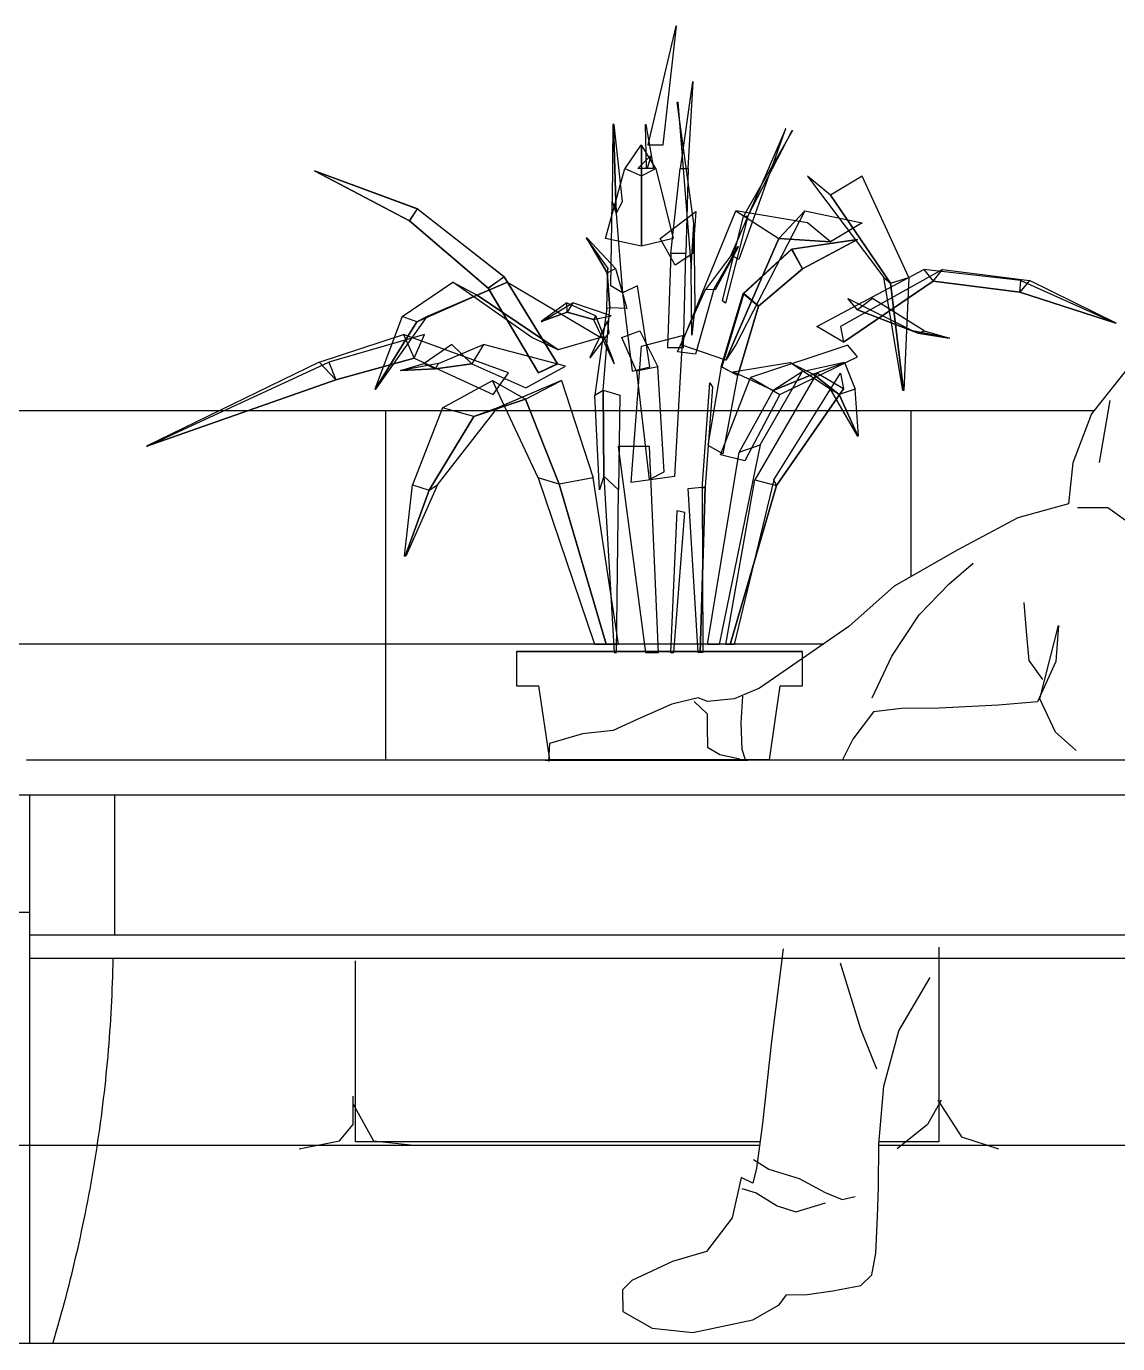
# Model space of a CAD drawing. Header units: millimetres. Extents: x 4532 to 35436, y 20123 to 38427.
# Drawn here: x 20267 to 21203, y 21166 to 22295 of the extents above; entities that cross this region are included whole.
import ezdxf

# ---------------------------------------------------------------- set-up
doc = ezdxf.new("R2010")
doc.units = ezdxf.units.MM
doc.linetypes.add('CHROME', pattern=[10000, 10000, 0])
doc.linetypes.add('LEAF_G', pattern=[10000, 10000, 0])

# ---------------------------------------------------------------- blocks, each defined once
blk = doc.blocks.new('A$C518810AF')
for p, q in [((2141.1, 841.7), (2108, 800.1)), ((2141.1, 841.7), (2108, 800.1)), ((2123.8, 811.4), (2114.7, 758.2)), ((2123.8, 811.4), (2114.7, 758.2)), ((2108, 800.1), (2091.9, 758.1)), ((2108, 800.1), (2091.9, 758.1)), ((2091.9, 758.1), (2088.4, 723)), ((2091.9, 758.1), (2088.4, 723)), ((2088.4, 723), (2045, 711)), ((2088.4, 723), (2045, 711)), ((2121.9, 719.6), (2095.9, 719.4)), ((2121.9, 719.6), (2095.9, 719.4)), ((2145.3, 702.8), (2121.9, 719.6)), ((2145.3, 702.8), (2121.9, 719.6)), ((2045, 711), (1993.3, 683.6)), ((2045, 711), (1993.3, 683.6)), ((1993.3, 683.6), (1938.9, 652.4)), ((1993.3, 683.6), (1938.9, 652.4)), ((1986.1, 654.3), (2006.6, 672)), ((1986.1, 654.3), (2006.6, 672)), ((1938.9, 652.4), (1899.9, 617.6)), ((1938.9, 652.4), (1899.9, 617.6)), ((1960.3, 627.6), (1986.1, 654.3)), ((1960.3, 627.6), (1986.1, 654.3)), ((2052.2, 613.5), (2050.4, 638.4)), ((2052.2, 613.5), (2050.4, 638.4)), ((1936.7, 592.4), (1960.3, 627.6)), ((1936.7, 592.4), (1960.3, 627.6)), ((1899.9, 617.6), (1860.3, 590.2)), ((1899.9, 617.6), (1860.3, 590.2)), ((2054.5, 588.6), (2052.2, 613.5)), ((2054.5, 588.6), (2052.2, 613.5)), ((2063.8, 555.7), (2079.7, 618.5)), ((2063.8, 555.7), (2079.7, 618.5)), ((2079.7, 618.5), (2077.3, 587.7)), ((2079.7, 618.5), (2077.3, 587.7)), ((1860.1, 596.2, 8.2), (1615, 596.2, 8.2)), ((1615, 596.2, 8.2), (1615, 567, 8.2)), ((1860.1, 596.2, 8.2), (1615, 596.2, 8.2)), ((1615, 596.2, 8.2), (1615, 567, 8.2)), ((1860.3, 590.2), (1823.4, 565)), ((1860.3, 590.2), (1823.4, 565)), ((1860.1, 567, 8.2), (1860.1, 596.2, 8.2)), ((1860.1, 567, 8.2), (1860.1, 596.2, 8.2)), ((1920, 556.7), (1936.7, 592.4)), ((1920, 556.7), (1936.7, 592.4)), ((2066.3, 572.2), (2054.5, 588.6)), ((2066.3, 572.2), (2054.5, 588.6)), ((2077.3, 587.7), (2061.7, 553.1)), ((2077.3, 587.7), (2061.7, 553.1)), ((1615, 567, 8.2), (1633.8, 567, 8.2)), ((1615, 567, 8.2), (1633.8, 567, 8.2)), ((1633.8, 567, 8.2), (1643.2, 503.3, 8.2)), ((1633.8, 567, 8.2), (1643.2, 503.3, 8.2)), ((1823.4, 565), (1801.7, 555.8)), ((1823.4, 565), (1801.7, 555.8)), ((1831.8, 503.3, 8.2), (1841.2, 567, 8.2)), ((1831.8, 503.3, 8.2), (1841.2, 567, 8.2)), ((1841.2, 567, 8.2), (1860.1, 567, 8.2)), ((1841.2, 567, 8.2), (1860.1, 567, 8.2)), ((1770.9, 556.6), (1748.2, 551.1)), ((1770.9, 556.6), (1748.2, 551.1)), ((1767.3, 553.4), (1778.5, 542.9)), ((1767.3, 553.4), (1778.5, 542.9)), ((1778.9, 553.5), (1770.9, 556.6)), ((1778.9, 553.5), (1770.9, 556.6)), ((1801.7, 555.8), (1778.9, 553.5)), ((1801.7, 555.8), (1778.9, 553.5)), ((1807.7, 535.2), (1809.1, 558)), ((1807.7, 535.2), (1809.1, 558)), ((2077.2, 527.2), (2063.8, 555.7)), ((2077.2, 527.2), (2063.8, 555.7)), ((1748.2, 551.1), (1719.1, 538.2)), ((1748.2, 551.1), (1719.1, 538.2)), ((1778.5, 542.9), (1778.6, 531.8)), ((1778.5, 542.9), (1778.6, 531.8)), ((1921.2, 544.5), (1903.3, 521.1)), ((1921.2, 544.5), (1903.3, 521.1)), ((1945, 547.4), (1921.2, 544.5)), ((1945, 547.4), (1921.2, 544.5)), ((1977.4, 547.6), (1945, 547.4)), ((1977.4, 547.6), (1945, 547.4)), ((2028.3, 550.2), (1977.4, 547.6)), ((2028.3, 550.2), (1977.4, 547.6)), ((2061.7, 553.1), (2028.3, 550.2)), ((2061.7, 553.1), (2028.3, 550.2)), ((1719.1, 538.2), (1698, 528.5)), ((1719.1, 538.2), (1698, 528.5)), ((1778.6, 531.8), (1778.7, 514.3)), ((1778.6, 531.8), (1778.7, 514.3)), ((1808.4, 512.4), (1807.7, 535.2)), ((1808.4, 512.4), (1807.7, 535.2)), ((1671.5, 525.6), (1643.4, 517.4)), ((1671.5, 525.6), (1643.4, 517.4)), ((1698, 528.5), (1671.5, 525.6)), ((1698, 528.5), (1671.5, 525.6)), ((1903.3, 521.1), (1894.4, 503.3)), ((1903.3, 521.1), (1894.4, 503.3)), ((2094.9, 511.4), (2077.2, 527.2)), ((2094.9, 511.4), (2077.2, 527.2)), ((1643.4, 517.4), (1642.5, 502)), ((1643.4, 517.4), (1642.5, 502)), ((1778.7, 514.3), (1789.4, 508)), ((1778.7, 514.3), (1789.4, 508)), ((1811.4, 503.3), (1808.4, 512.4)), ((1811.4, 503.3), (1808.4, 512.4)), ((1643.2, 503.3, 8.2), (1831.8, 503.3, 8.2)), ((1643.2, 503.3, 8.2), (1831.8, 503.3, 8.2)), ((1789.4, 508), (1806.4, 504.4)), ((1789.4, 508), (1806.4, 504.4)), ((1843.7, 341.3), (1833.7, 262.2)), ((1843.7, 341.3), (1833.7, 262.2)), ((1892.6, 329.5), (1910, 272.9)), ((1892.6, 329.5), (1910, 272.9)), ((1942.9, 271), (1969.6, 316.8)), ((1942.9, 271), (1969.6, 316.8)), ((1910, 272.9), (1923.6, 238.5)), ((1910, 272.9), (1923.6, 238.5)), ((1833.7, 262.2), (1825.8, 191.6)), ((1833.7, 262.2), (1825.8, 191.6)), ((1930, 223.7), (1942.9, 271)), ((1930, 223.7), (1942.9, 271)), ((1925.7, 173.8), (1930, 223.7)), ((1925.7, 173.8), (1930, 223.7)), ((1825.8, 191.6), (1820.8, 153.4)), ((1825.8, 191.6), (1820.8, 153.4)), ((1925.4, 137.2), (1925.7, 173.8)), ((1925.4, 137.2), (1925.7, 173.8)), ((1818.1, 160.8), (1831.4, 152.4)), ((1818.1, 160.8), (1831.4, 152.4)), ((1820.8, 153.4), (1817.7, 140.6)), ((1820.8, 153.4), (1817.7, 140.6)), ((1831.4, 152.4), (1857.5, 144.6)), ((1831.4, 152.4), (1857.5, 144.6)), ((1807.6, 145.3), (1799.9, 110.8)), ((1807.6, 145.3), (1799.9, 110.8)), ((1817.7, 140.6), (1807.6, 145.3)), ((1817.7, 140.6), (1807.6, 145.3)), ((1808.2, 135.8), (1820.4, 132.1)), ((1808.2, 135.8), (1820.4, 132.1)), ((1857.5, 144.6), (1879.8, 132.6)), ((1857.5, 144.6), (1879.8, 132.6)), ((1924.6, 111.7), (1925.4, 137.2)), ((1924.6, 111.7), (1925.4, 137.2)), ((1820.4, 132.1), (1838.5, 121.1)), ((1820.4, 132.1), (1838.5, 121.1)), ((1879.8, 132.6), (1894.2, 126.4)), ((1879.8, 132.6), (1894.2, 126.4)), ((1894.2, 126.4), (1905.3, 129.1)), ((1894.2, 126.4), (1905.3, 129.1)), ((1838.5, 121.1), (1854.5, 116)), ((1838.5, 121.1), (1854.5, 116)), ((1854.5, 116), (1879.9, 123.6)), ((1854.5, 116), (1879.9, 123.6)), ((1799.9, 110.8), (1777.9, 81.9)), ((1799.9, 110.8), (1777.9, 81.9)), ((1923.2, 80.4), (1924.6, 111.7)), ((1923.2, 80.4), (1924.6, 111.7)), ((1777.9, 81.9), (1748.7, 73.2)), ((1777.9, 81.9), (1748.7, 73.2)), ((1919.6, 61.8), (1923.2, 80.4)), ((1919.6, 61.8), (1923.2, 80.4)), ((1748.7, 73.2), (1713.9, 57)), ((1748.7, 73.2), (1713.9, 57)), ((1713.9, 57), (1706, 49)), ((1713.9, 57), (1706, 49)), ((1910.2, 52.7), (1919.6, 61.8)), ((1910.2, 52.7), (1919.6, 61.8)), ((1706, 49), (1706.1, 30.5)), ((1706, 49), (1706.1, 30.5)), ((1864.1, 45), (1886.3, 48.3)), ((1864.1, 45), (1886.3, 48.3)), ((1886.3, 48.3), (1910.2, 52.7)), ((1886.3, 48.3), (1910.2, 52.7)), ((1817.6, 23.4), (1840.3, 36.3)), ((1817.6, 23.4), (1840.3, 36.3)), ((1840.3, 36.3), (1846.6, 44.8)), ((1840.3, 36.3), (1846.6, 44.8)), ((1846.6, 44.8), (1864.1, 45)), ((1846.6, 44.8), (1864.1, 45)), ((1706.1, 30.5), (1731.2, 16.3)), ((1706.1, 30.5), (1731.2, 16.3)), ((1766.2, 12.4), (1817.6, 23.4)), ((1766.2, 12.4), (1817.6, 23.4)), ((1731.2, 16.3), (1766.2, 12.4)), ((1731.2, 16.3), (1766.2, 12.4))]:
    blk.add_line(p, q)
at = {"linetype": 'Continuous'}
for p, q in [((932.4, 802.9), (2110.2, 802.9)), ((932.4, 802.9), (2110.2, 802.9)), ((1503, 503.3), (1503, 802.9)), ((1503, 802.9), (1953, 802.9)), ((1503, 503.3), (1503, 802.9)), ((1503, 802.9), (1953, 802.9)), ((1953, 802.9), (1953, 660.5)), ((1953, 802.9), (1953, 660.5)), ((828, 602.9), (1878.6, 602.9)), ((828, 602.9), (1878.6, 602.9)), ((1053, 372.9), (1197.4, 372.9)), ((1053, 372.9), (1197.4, 372.9)), ((1089.2, 372.9), (1197.4, 372.9)), ((1089.2, 372.9), (1197.4, 372.9)), ((1977.1, 342.8), (1977.1, 175.8)), ((1977.1, 342.8), (1977.1, 175.8)), ((1477.1, 175.8), (1477.1, 331.1)), ((1477.1, 255.8), (1477.1, 331.1)), ((1477.1, 175.8), (1477.1, 331.1)), ((1477.1, 255.8), (1477.1, 331.1)), ((1475, 190.7), (1475, 215.1)), ((1475, 190.7), (1475, 215.1)), ((1475, 208.1), (1492.3, 176.8)), ((1475, 208.1), (1492.3, 176.8)), ((1979.1, 211.6), (1967.5, 190.7)), ((1979.1, 211.6), (1967.5, 190.7)), ((1976.2, 211.6), (1996.5, 180.3)), ((1976.2, 211.6), (1996.5, 180.3)), ((1463.4, 176.8), (1475, 190.7)), ((1463.4, 176.8), (1475, 190.7)), ((1967.5, 190.7), (1941.5, 169.9)), ((1967.5, 190.7), (1941.5, 169.9)), ((1823.3, 172.9), (1044.2, 172.9)), ((1823.3, 172.9), (1044.2, 172.9)), ((1428.6, 169.9), (1463.4, 176.8)), ((1428.6, 169.9), (1463.4, 176.8)), ((1823.7, 175.8), (1477.1, 175.8)), ((1823.7, 175.8), (1477.1, 175.8)), ((1492.3, 176.8), (1524.2, 173.3)), ((1492.3, 176.8), (1524.2, 173.3)), ((2423.4, 172.9), (1925.6, 172.9)), ((2423.4, 172.9), (1925.6, 172.9)), ((1977.1, 175.8), (1925.8, 175.8)), ((1977.1, 175.8), (1925.8, 175.8)), ((1996.5, 180.3), (2028.4, 169.9)), ((1996.5, 180.3), (2028.4, 169.9)), ((2580.9, 2.9), (886.2, 2.9)), ((2580.9, 2.9), (886.2, 2.9))]:
    blk.add_line(p, q, dxfattribs=at)
at = {"linetype": 'CHROME'}
for p, q in [((1194.8, 503.3), (2276.9, 503.3)), ((1194.8, 503.3), (2276.9, 503.3)), ((1639.5, 503.1), (1813.5, 503.1)), ((1639.5, 503.1), (1813.5, 503.1)), ((1175.7, 473.3), (2297.8, 473.3)), ((1175.7, 473.3), (2297.8, 473.3)), ((1197.4, 473.3), (1197.4, 2.9)), ((1197.4, 473.3), (1197.4, 2.9)), ((1270.6, 353.1), (1270.6, 473.3)), ((1270.6, 353.1), (1270.6, 473.3)), ((1197.4, 353.3), (2276.9, 353.3)), ((1197.4, 353.3), (2276.9, 353.3)), ((1197.4, 333.3), (2276.9, 333.3)), ((1197.4, 333.3), (2276.9, 333.3))]:
    blk.add_line(p, q, dxfattribs=at)
blk.add_arc((40.3, 357), 1229.2, 343.2538, 358.8953, dxfattribs=at)
blk.add_arc((40.3, 357), 1229.2, 343.2538, 358.8953, dxfattribs=at)
at = {"linetype": 'LEAF_G'}
for points in [[(1727.6, 1030.7, 4.2), (1740.7, 1030.7, -0.7), (1752.2, 1132.3, 0.5), (1751.6, 1132.3, 0.9)], [(1727.6, 1030.7, 4.2), (1740.7, 1030.7, -0.7), (1752.2, 1132.3, 0.5), (1751.6, 1132.3, 0.9)], [(1755.3, 1010.3, 8.7), (1762.3, 1010.3, 20.8), (1766.4, 1084.8, 6.4), (1765.9, 1084.8, 5.9)], [(1755.3, 1010.3, 8.7), (1762.3, 1010.3, 20.8), (1766.4, 1084.8, 6.4), (1765.9, 1084.8, 5.9)], [(1764.9, 924.6, 51.5), (1767, 963.2, 61.4), (1752.9, 1067.4, 44.9), (1753.4, 1067.4, 44.4)], [(1764.9, 924.6, 51.5), (1767, 963.2, 61.4), (1752.9, 1067.4, 44.9), (1753.4, 1067.4, 44.4)], [(1697, 982.2, -131.8), (1700.5, 971.8, -139.1), (1698.3, 1048.1, -150.3), (1697.7, 1048.1, -150.1)], [(1697, 982.2, -131.8), (1700.5, 971.8, -139.1), (1698.3, 1048.1, -150.3), (1697.7, 1048.1, -150.1)], [(1700.5, 971.8, -139.1), (1705.9, 982.2, -133.5), (1698.8, 1048.1, -150.4), (1698.3, 1048.1, -150.3)], [(1700.5, 971.8, -139.1), (1705.9, 982.2, -133.5), (1698.8, 1048.1, -150.4), (1698.3, 1048.1, -150.3)], [(1732.6, 1010.3, 39.9), (1726.6, 1010.3, 52.6), (1725.7, 1048.1, 50.6), (1725.8, 1048.1, 49.9)], [(1732.6, 1010.3, 39.9), (1726.6, 1010.3, 52.6), (1725.7, 1048.1, 50.6), (1725.8, 1048.1, 49.9)], [(1805.7, 932.5, -8.9), (1799.1, 936.1, -0.2), (1846, 1044.3, -56.7), (1845.8, 1044.3, -57.2)], [(1805.7, 932.5, -8.9), (1799.1, 936.1, -0.2), (1846, 1044.3, -56.7), (1845.8, 1044.3, -57.2)], [(1809.7, 969.4, 80.8), (1813.5, 969.6, 88.9), (1851.4, 1042.9, 136.7), (1851.8, 1042.9, 136.2)], [(1809.7, 969.4, 80.8), (1813.5, 969.6, 88.9), (1851.4, 1042.9, 136.7), (1851.8, 1042.9, 136.2)], [(1707.9, 1010.3, -257.3), (1722.1, 1004.1, -261), (1722.1, 1030.1, -316.3), (1721.4, 1030.1, -316.3)], [(1707.9, 1010.3, -257.3), (1722.1, 1004.1, -261), (1722.1, 1030.1, -316.3), (1721.4, 1030.1, -316.3)], [(1722.1, 1004.1, -261), (1734.4, 1010.3, -257.3), (1722.5, 1030.1, -316.3), (1722.1, 1030.1, -316.3)], [(1722.1, 1004.1, -261), (1734.4, 1010.3, -257.3), (1722.5, 1030.1, -316.3), (1722.1, 1030.1, -316.3)], [(1727, 1010.3, 26.8), (1719.1, 1010.3, 15.3), (1729.6, 1021, 14.6), (1730.1, 1021, 15.1)], [(1727, 1010.3, 26.8), (1719.1, 1010.3, 15.3), (1729.6, 1021, 14.6), (1730.1, 1021, 15.1)], [(1523.4, 965.4, 12.5), (1530, 975.8, 8.4), (1441.7, 1008.4, 10.2), (1441.7, 1008.4, 10.7)], [(1529.8, 975.8, 17.5), (1523.4, 965.4, 12.5), (1441.7, 1008.4, 10.7), (1441.7, 1008.4, 11.4)], [(1523.4, 965.4, 12.5), (1530, 975.8, 8.4), (1441.7, 1008.4, 10.2), (1441.7, 1008.4, 10.7)], [(1529.8, 975.8, 17.5), (1523.4, 965.4, 12.5), (1441.7, 1008.4, 10.7), (1441.7, 1008.4, 11.4)], [(1722.1, 943.8, -188), (1691.3, 950.3, -179), (1707.9, 1010.3, -257.3), (1722.1, 1004.1, -261)], [(1722.1, 943.8, -188), (1691.3, 950.3, -179), (1707.9, 1010.3, -257.3), (1722.1, 1004.1, -261)], [(1749.3, 950.3, -179), (1722.1, 943.8, -188), (1722.1, 1004.1, -261), (1734.4, 1010.3, -257.3)], [(1749.3, 950.3, -179), (1722.1, 943.8, -188), (1722.1, 1004.1, -261), (1734.4, 1010.3, -257.3)], [(1760.2, 937.6, 29.3), (1747.4, 937.6, 10), (1755.3, 1010.3, 8.7), (1762.3, 1010.3, 20.8)], [(1760.2, 937.6, 29.3), (1747.4, 937.6, 10), (1755.3, 1010.3, 8.7), (1762.3, 1010.3, 20.8)], [(1884.3, 987.5, -227.1), (1864.4, 1003.9, -252.1), (1930, 916.9, -294.1), (1935.6, 912.2, -277.7)], [(1884.3, 987.5, -227.1), (1864.4, 1003.9, -252.1), (1930, 916.9, -294.1), (1935.6, 912.2, -277.7)], [(1911.4, 1003.9, -218), (1884.3, 987.5, -227.1), (1935.6, 912.2, -277.7), (1951.4, 916.9, -278.5)], [(1911.4, 1003.9, -218), (1884.3, 987.5, -227.1), (1935.6, 912.2, -277.7), (1951.4, 916.9, -278.5)], [(1604.8, 917.4, 3.2), (1590.6, 907.8, 13.9), (1523.4, 965.4, 12.5), (1530, 975.8, 8.4)], [(1590.6, 907.8, 13.9), (1604.3, 917.4, 26.5), (1529.8, 975.8, 17.5), (1523.4, 965.4, 12.5)], [(1604.8, 917.4, 3.2), (1590.6, 907.8, 13.9), (1523.4, 965.4, 12.5), (1530, 975.8, 8.4)], [(1590.6, 907.8, 13.9), (1604.3, 917.4, 26.5), (1529.8, 975.8, 17.5), (1523.4, 965.4, 12.5)], [(1705.8, 903.9, -112.1), (1696, 909.7, -98.6), (1697, 982.2, -131.8), (1700.5, 971.8, -139.1)], [(1705.8, 903.9, -112.1), (1696, 909.7, -98.6), (1697, 982.2, -131.8), (1700.5, 971.8, -139.1)], [(1738.1, 950.4, 222.2), (1768.7, 973.4, 219.5), (1766.2, 937.4, 298.1), (1751.2, 927.5, 291)], [(1738.1, 950.4, 222.2), (1768.7, 973.4, 219.5), (1766.2, 937.4, 298.1), (1751.2, 927.5, 291)], [(1794.5, 846.1, -96.4), (1756.2, 859.2, -94), (1803.1, 974.1, -172.4), (1839.9, 950.3, -158.9)], [(1794.5, 846.1, -96.4), (1756.2, 859.2, -94), (1803.1, 974.1, -172.4), (1839.9, 950.3, -158.9)], [(1803.1, 859.2, -59.8), (1794.5, 846.1, -96.4), (1839.9, 950.3, -158.9), (1862.3, 974.1, -129.5)], [(1803.1, 859.2, -59.8), (1794.5, 846.1, -96.4), (1839.9, 950.3, -158.9), (1862.3, 974.1, -129.5)], [(1803.1, 974.1, -172.4), (1839.9, 950.3, -158.9), (1884.3, 947.4, -211.3), (1864.4, 963.8, -236.3)], [(1803.1, 974.1, -172.4), (1839.9, 950.3, -158.9), (1884.3, 947.4, -211.3), (1864.4, 963.8, -236.3)], [(1839.9, 950.3, -158.9), (1862.3, 974.1, -129.5), (1911.4, 963.8, -202.2), (1884.3, 947.4, -211.3)], [(1839.9, 950.3, -158.9), (1862.3, 974.1, -129.5), (1911.4, 963.8, -202.2), (1884.3, 947.4, -211.3)], [(1768, 890.9, 62.6), (1765.3, 867.4, 40.6), (1764.9, 924.6, 51.5), (1767, 963.2, 61.4)], [(1768, 890.9, 62.6), (1765.3, 867.4, 40.6), (1764.9, 924.6, 51.5), (1767, 963.2, 61.4)], [(1794.3, 894.8, 76.8), (1791.7, 896.9, 60.7), (1809.7, 969.4, 80.8), (1813.5, 969.6, 88.9)], [(1794.3, 894.8, 76.8), (1791.7, 896.9, 60.7), (1809.7, 969.4, 80.8), (1813.5, 969.6, 88.9)], [(1693.4, 924.6, -9.5), (1692.7, 921, -17.4), (1675.3, 950.8, -36.3), (1674.8, 950.8, -35.9)], [(1693.4, 924.6, -9.5), (1692.7, 921, -17.4), (1675.3, 950.8, -36.3), (1674.8, 950.8, -35.9)], [(1692.7, 921, -17.4), (1700, 924.6, -15.6), (1675.7, 950.8, -36.7), (1675.3, 950.8, -36.3)], [(1692.7, 921, -17.4), (1700, 924.6, -15.6), (1675.7, 950.8, -36.7), (1675.3, 950.8, -36.3)], [(1860.1, 924.4, 36.3), (1850.9, 941.2, 40.3), (1907.3, 949.5, 37.8), (1907.3, 949.5, 37.3)], [(1860.1, 924.4, 36.3), (1850.9, 941.2, 40.3), (1907.3, 949.5, 37.8), (1907.3, 949.5, 37.3)], [(1851.1, 941.2, 31.3), (1860.1, 924.4, 36.3), (1907.3, 949.5, 37.3), (1907.3, 949.5, 36.7)], [(1851.1, 941.2, 31.3), (1860.1, 924.4, 36.3), (1907.3, 949.5, 37.3), (1907.3, 949.5, 36.7)], [(1744.6, 856.8, 9.5), (1758.2, 856.8, 34.5), (1760.2, 937.6, 29.3), (1747.4, 937.6, 10)], [(1744.6, 856.8, 9.5), (1758.2, 856.8, 34.5), (1760.2, 937.6, 29.3), (1747.4, 937.6, 10)], [(1777.1, 906.6, -106.6), (1784.3, 906.9, -112.1), (1805, 943.1, -170.1), (1804.4, 943.1, -170.3)], [(1777.1, 906.6, -106.6), (1784.3, 906.9, -112.1), (1805, 943.1, -170.1), (1804.4, 943.1, -170.3)], [(1784.3, 906.9, -112.1), (1785.7, 906.6, -103.6), (1805.5, 943.1, -169.9), (1805, 943.1, -170.1)], [(1784.3, 906.9, -112.1), (1785.7, 906.6, -103.6), (1805.5, 943.1, -169.9), (1805, 943.1, -170.1)], [(1809.5, 903.3, 46.3), (1822.4, 892.4, 35.5), (1860.1, 924.4, 36.3), (1850.9, 941.2, 40.3)], [(1809.5, 903.3, 46.3), (1822.4, 892.4, 35.5), (1860.1, 924.4, 36.3), (1850.9, 941.2, 40.3)], [(1822.4, 892.4, 35.5), (1810, 903.3, 23), (1851.1, 941.2, 31.3), (1860.1, 924.4, 36.3)], [(1822.4, 892.4, 35.5), (1810, 903.3, 23), (1851.1, 941.2, 31.3), (1860.1, 924.4, 36.3)], [(1649.9, 842.8, 30.9), (1633.8, 835.3, 14.9), (1590.6, 907.8, 13.9), (1604.3, 917.4, 26.5)], [(1633.8, 835.3, 14.9), (1650.5, 842.8, 1.8), (1604.8, 917.4, 3.2), (1590.6, 907.8, 13.9)], [(1649.9, 842.8, 30.9), (1633.8, 835.3, 14.9), (1590.6, 907.8, 13.9), (1604.3, 917.4, 26.5)], [(1633.8, 835.3, 14.9), (1650.5, 842.8, 1.8), (1604.8, 917.4, 3.2), (1590.6, 907.8, 13.9)], [(1695.1, 890.9, -14.8), (1692.5, 890.5, 0.5), (1693.4, 924.6, -9.5), (1692.7, 921, -17.4)], [(1695.1, 890.9, -14.8), (1692.5, 890.5, 0.5), (1693.4, 924.6, -9.5), (1692.7, 921, -17.4)], [(1709.7, 890.5, -15.3), (1695.1, 890.9, -14.8), (1692.7, 921, -17.4), (1700, 924.6, -15.6)], [(1709.7, 890.5, -15.3), (1695.1, 890.9, -14.8), (1692.7, 921, -17.4), (1700, 924.6, -15.6)], [(1895.3, 861.6, 52.6), (1872.4, 875, 82.8), (1964.2, 923.7, 91.8), (1972.4, 913.8, 65.8)], [(1895.3, 861.6, 52.6), (1872.4, 875, 82.8), (1964.2, 923.7, 91.8), (1972.4, 913.8, 65.8)], [(1892.7, 875, 12.6), (1895.3, 861.6, 52.6), (1972.4, 913.8, 65.8), (1980.3, 923.7, 36.1)], [(1892.7, 875, 12.6), (1895.3, 861.6, 52.6), (1972.4, 913.8, 65.8), (1980.3, 923.7, 36.1)], [(1930, 916.9, -294.1), (1935.6, 912.2, -277.7), (1946.7, 820, -295.8), (1946.2, 820, -296.2)], [(1930, 916.9, -294.1), (1935.6, 912.2, -277.7), (1946.7, 820, -295.8), (1946.2, 820, -296.2)], [(1935.6, 912.2, -277.7), (1951.4, 916.9, -278.5), (1947.1, 820, -295.5), (1946.7, 820, -295.8)], [(1935.6, 912.2, -277.7), (1951.4, 916.9, -278.5), (1947.1, 820, -295.5), (1946.7, 820, -295.8)], [(1964.2, 923.7, 91.8), (1972.4, 913.8, 65.8), (2046.6, 904.4, 100), (2047.4, 914.4, 113)], [(1964.2, 923.7, 91.8), (1972.4, 913.8, 65.8), (2046.6, 904.4, 100), (2047.4, 914.4, 113)], [(1972.4, 913.8, 65.8), (1980.3, 923.7, 36.1), (2054.8, 914.4, 87.6), (2046.6, 904.4, 100)], [(1972.4, 913.8, 65.8), (1980.3, 923.7, 36.1), (2054.8, 914.4, 87.6), (2046.6, 904.4, 100)], [(1560.4, 913, 166.5), (1581.3, 901.8, 184.1), (1529.7, 878.9, 255.2), (1517, 883.6, 251.8)], [(1560.4, 913, 166.5), (1581.3, 901.8, 184.1), (1529.7, 878.9, 255.2), (1517, 883.6, 251.8)], [(1581.3, 901.8, 184.1), (1607.4, 913, 200.6), (1538.3, 883.6, 267.3), (1529.7, 878.9, 255.2)], [(1581.3, 901.8, 184.1), (1607.4, 913, 200.6), (1538.3, 883.6, 267.3), (1529.7, 878.9, 255.2)], [(1650.7, 854.9, 121.9), (1628.1, 865.6, 92.8), (1560.4, 913, 166.5), (1581.3, 901.8, 184.1)], [(1650.7, 854.9, 121.9), (1628.1, 865.6, 92.8), (1560.4, 913, 166.5), (1581.3, 901.8, 184.1)], [(1687.2, 865.6, 135.8), (1650.7, 854.9, 121.9), (1581.3, 901.8, 184.1), (1607.4, 913, 200.6)], [(1687.2, 865.6, 135.8), (1650.7, 854.9, 121.9), (1581.3, 901.8, 184.1), (1607.4, 913, 200.6)], [(1714.3, 836.6, -68.4), (1729.4, 840.3, -61.2), (1718.8, 909.7, -103), (1705.8, 903.9, -112.1)], [(1714.3, 836.6, -68.4), (1729.4, 840.3, -61.2), (1718.8, 909.7, -103), (1705.8, 903.9, -112.1)], [(1768.4, 851.2, -67.8), (1753.2, 853.3, -61.8), (1777.1, 906.6, -106.6), (1784.3, 906.9, -112.1)], [(1768.4, 851.2, -67.8), (1753.2, 853.3, -61.8), (1777.1, 906.6, -106.6), (1784.3, 906.9, -112.1)], [(2054.8, 914.4, 87.6), (2046.6, 904.4, 100), (2129, 877.7, 114.7), (2129.2, 877.7, 114.1)], [(2046.6, 904.4, 100), (2047.4, 914.4, 113), (2128.9, 877.7, 115.2), (2129, 877.7, 114.7)], [(2054.8, 914.4, 87.6), (2046.6, 904.4, 100), (2129, 877.7, 114.7), (2129.2, 877.7, 114.1)], [(2046.6, 904.4, 100), (2047.4, 914.4, 113), (2128.9, 877.7, 115.2), (2129, 877.7, 114.7)], [(1658.4, 887.3, 73), (1658.2, 895.1, 68), (1636.1, 879.1, 87.8), (1636.4, 879.1, 88.2)], [(1658.4, 887.3, 73), (1658.2, 895.1, 68), (1636.1, 879.1, 87.8), (1636.4, 879.1, 88.2)], [(1663.4, 895.1, 75.5), (1658.4, 887.3, 73), (1636.4, 879.1, 88.2), (1636.7, 879.1, 88.7)], [(1663.4, 895.1, 75.5), (1658.4, 887.3, 73), (1636.4, 879.1, 88.2), (1636.7, 879.1, 88.7)], [(1683.1, 884.1, 42.6), (1681, 880.9, 57.4), (1658.4, 887.3, 73), (1658.2, 895.1, 68)], [(1683.1, 884.1, 42.6), (1681, 880.9, 57.4), (1658.4, 887.3, 73), (1658.2, 895.1, 68)], [(1681, 880.9, 57.4), (1696.3, 884.1, 61.7), (1663.4, 895.1, 75.5), (1658.4, 887.3, 73)], [(1681, 880.9, 57.4), (1696.3, 884.1, 61.7), (1663.4, 895.1, 75.5), (1658.4, 887.3, 73)], [(1804.7, 832.8, 35.1), (1790.6, 840.3, 48.2), (1809.5, 903.3, 46.3), (1822.4, 892.4, 35.5)], [(1804.7, 832.8, 35.1), (1790.6, 840.3, 48.2), (1809.5, 903.3, 46.3), (1822.4, 892.4, 35.5)], [(1791.2, 840.3, 19.1), (1804.7, 832.8, 35.1), (1822.4, 892.4, 35.5), (1810, 903.3, 23)], [(1791.2, 840.3, 19.1), (1804.7, 832.8, 35.1), (1822.4, 892.4, 35.5), (1810, 903.3, 23)], [(1907.3, 889.1, -68.7), (1899.2, 899, -98.6), (1954.9, 871.3, -102.5), (1959.5, 869.2, -89.1)], [(1907.3, 889.1, -68.7), (1899.2, 899, -98.6), (1954.9, 871.3, -102.5), (1959.5, 869.2, -89.1)], [(1920.3, 899, -44.5), (1907.3, 889.1, -68.7), (1959.5, 869.2, -89.1), (1964.5, 871.3, -77.8)], [(1920.3, 899, -44.5), (1907.3, 889.1, -68.7), (1959.5, 869.2, -89.1), (1964.5, 871.3, -77.8)], [(1529.7, 878.9, 255.2), (1517, 883.6, 251.8), (1493.5, 821.1, 304.2), (1493.9, 821.1, 304.5)], [(1529.7, 878.9, 255.2), (1517, 883.6, 251.8), (1493.5, 821.1, 304.2), (1493.9, 821.1, 304.5)], [(1538.3, 883.6, 267.3), (1529.7, 878.9, 255.2), (1493.9, 821.1, 304.5), (1494.4, 821.1, 304.8)], [(1538.3, 883.6, 267.3), (1529.7, 878.9, 255.2), (1493.9, 821.1, 304.5), (1494.4, 821.1, 304.8)], [(1698.7, 843, 45.2), (1698.3, 845.4, 29.2), (1683.1, 884.1, 42.6), (1681, 880.9, 57.4)], [(1698.7, 843, 45.2), (1698.3, 845.4, 29.2), (1683.1, 884.1, 42.6), (1681, 880.9, 57.4)], [(1682.1, 816.2, -5.8), (1689.4, 820.4, -21), (1695.1, 890.9, -14.8), (1692.5, 890.5, 0.5)], [(1682.1, 816.2, -5.8), (1689.4, 820.4, -21), (1695.1, 890.9, -14.8), (1692.5, 890.5, 0.5)], [(1694.5, 869.4, 161.4), (1693.1, 879.8, 153.8), (1677.9, 848.3, 201.5), (1678.4, 848.3, 201.6)], [(1694.5, 869.4, 161.4), (1693.1, 879.8, 153.8), (1677.9, 848.3, 201.5), (1678.4, 848.3, 201.6)], [(1736.3, 840.3, 99.4), (1718, 836.6, 102.8), (1705.2, 865.5, 134.7), (1720.8, 871.3, 128.6)], [(1736.3, 840.3, 99.4), (1718, 836.6, 102.8), (1705.2, 865.5, 134.7), (1720.8, 871.3, 128.6)], [(1954.9, 871.3, -102.5), (1959.5, 869.2, -89.1), (1986.1, 864.8, -99.5), (1985.9, 864.8, -100.1)], [(1954.9, 871.3, -102.5), (1959.5, 869.2, -89.1), (1986.1, 864.8, -99.5), (1985.9, 864.8, -100.1)], [(1959.5, 869.2, -89.1), (1964.5, 871.3, -77.8), (1986.3, 864.8, -99), (1986.1, 864.8, -99.5)], [(1959.5, 869.2, -89.1), (1964.5, 871.3, -77.8), (1986.3, 864.8, -99), (1986.1, 864.8, -99.5)], [(1518.1, 868.1, 50.3), (1527.2, 847.8, 76), (1460.2, 829.2, 97.8), (1445.9, 844.4, 89.5)], [(1518.1, 868.1, 50.3), (1527.2, 847.8, 76), (1460.2, 829.2, 97.8), (1445.9, 844.4, 89.5)], [(1527.2, 847.8, 76), (1536, 868.1, 105.5), (1454.1, 844.4, 114.6), (1460.2, 829.2, 97.8)], [(1527.2, 847.8, 76), (1536, 868.1, 105.5), (1454.1, 844.4, 114.6), (1460.2, 829.2, 97.8)], [(1595.1, 816.6, 54), (1608.3, 835.2, 12.5), (1518.1, 868.1, 50.3), (1527.2, 847.8, 76)], [(1595.1, 816.6, 54), (1608.3, 835.2, 12.5), (1518.1, 868.1, 50.3), (1527.2, 847.8, 76)], [(1576.8, 843, -65.6), (1559.6, 859.5, -40), (1535.8, 843.2, -71.3), (1545.5, 838.5, -82.2)], [(1576.8, 843, -65.6), (1559.6, 859.5, -40), (1535.8, 843.2, -71.3), (1545.5, 838.5, -82.2)], [(1586.6, 859.5, -91.3), (1576.8, 843, -65.6), (1545.5, 838.5, -82.2), (1548.2, 843.2, -94.7)], [(1586.6, 859.5, -91.3), (1576.8, 843, -65.6), (1545.5, 838.5, -82.2), (1548.2, 843.2, -94.7)], [(1622.9, 822.3, -41.3), (1656.9, 840.9, -63.4), (1586.6, 859.5, -91.3), (1576.8, 843, -65.6)], [(1622.9, 822.3, -41.3), (1656.9, 840.9, -63.4), (1586.6, 859.5, -91.3), (1576.8, 843, -65.6)], [(1750.5, 746.3, -73.7), (1713.3, 741.2, -85.8), (1722.1, 858.2, -129.5), (1757.4, 867.2, -114.8)], [(1750.5, 746.3, -73.7), (1713.3, 741.2, -85.8), (1722.1, 858.2, -129.5), (1757.4, 867.2, -114.8)], [(1815.7, 831.1, -57.7), (1840.8, 816.5, -27), (1907.3, 849, -52.9), (1899.2, 858.9, -82.8)], [(1815.7, 831.1, -57.7), (1840.8, 816.5, -27), (1907.3, 849, -52.9), (1899.2, 858.9, -82.8)], [(1460.2, 829.2, 97.8), (1445.9, 844.4, 89.5), (1297.9, 772.4, 117.1), (1298.1, 772.4, 117.5)], [(1460.2, 829.2, 97.8), (1445.9, 844.4, 89.5), (1297.9, 772.4, 117.1), (1298.1, 772.4, 117.5)], [(1454.1, 844.4, 114.6), (1460.2, 829.2, 97.8), (1298.1, 772.4, 117.5), (1298.3, 772.4, 118.2)], [(1454.1, 844.4, 114.6), (1460.2, 829.2, 97.8), (1298.1, 772.4, 117.5), (1298.3, 772.4, 118.2)], [(1535.8, 843.2, -71.3), (1545.5, 838.5, -82.2), (1515.9, 837.1, -97.8), (1515.6, 837.1, -97.2)], [(1535.8, 843.2, -71.3), (1545.5, 838.5, -82.2), (1515.9, 837.1, -97.8), (1515.6, 837.1, -97.2)], [(1545.5, 838.5, -82.2), (1548.2, 843.2, -94.7), (1516.1, 837.1, -98.2), (1515.9, 837.1, -97.8)], [(1545.5, 838.5, -82.2), (1548.2, 843.2, -94.7), (1516.1, 837.1, -98.2), (1515.9, 837.1, -97.8)], [(1728.9, 743.9, 75.8), (1741.5, 750.2, 73.9), (1736.3, 840.3, 99.4), (1718, 836.6, 102.8)], [(1728.9, 743.9, 75.8), (1741.5, 750.2, 73.9), (1736.3, 840.3, 99.4), (1718, 836.6, 102.8)], [(1779.1, 773.3, 45.6), (1792.2, 765.7, 34.9), (1804.7, 832.8, 35.1), (1790.6, 840.3, 48.2)], [(1779.1, 773.3, 45.6), (1792.2, 765.7, 34.9), (1804.7, 832.8, 35.1), (1790.6, 840.3, 48.2)], [(1835, 820.1, 146.5), (1800.9, 836, 159.7), (1849.3, 844.1, 212.6), (1869.5, 834.2, 193.9)], [(1835, 820.1, 146.5), (1800.9, 836, 159.7), (1849.3, 844.1, 212.6), (1869.5, 834.2, 193.9)], [(1805.8, 767.1, 106.2), (1823.8, 773.6, 80.7), (1860, 836, 116.7), (1835, 820.1, 146.5)], [(1805.8, 767.1, 106.2), (1823.8, 773.6, 80.7), (1860, 836, 116.7), (1835, 820.1, 146.5)], [(1860, 836, 116.7), (1835, 820.1, 146.5), (1869.5, 834.2, 193.9), (1896.3, 844.1, 178.5)], [(1860, 836, 116.7), (1835, 820.1, 146.5), (1869.5, 834.2, 193.9), (1896.3, 844.1, 178.5)], [(1849.3, 844.1, 212.6), (1869.5, 834.2, 193.9), (1891.8, 816.6, 224.7), (1883.9, 821.3, 234.7)], [(1849.3, 844.1, 212.6), (1869.5, 834.2, 193.9), (1891.8, 816.6, 224.7), (1883.9, 821.3, 234.7)], [(1869.5, 834.2, 193.9), (1896.3, 844.1, 178.5), (1905.3, 821.3, 219.2), (1891.8, 816.6, 224.7)], [(1869.5, 834.2, 193.9), (1896.3, 844.1, 178.5), (1905.3, 821.3, 219.2), (1891.8, 816.6, 224.7)], [(1594.5, 828.6, -126.8), (1622.6, 812.6, -152.3), (1578.5, 797.9, -237.3), (1551.7, 805.2, -221.8)], [(1594.5, 828.6, -126.8), (1622.6, 812.6, -152.3), (1578.5, 797.9, -237.3), (1551.7, 805.2, -221.8)], [(1622.6, 812.6, -152.3), (1653.6, 828.6, -169.8), (1598.7, 805.2, -256), (1578.5, 797.9, -237.3)], [(1622.6, 812.6, -152.3), (1653.6, 828.6, -169.8), (1598.7, 805.2, -256), (1578.5, 797.9, -237.3)], [(1651.7, 739.9, -88), (1633.7, 745.2, -62.4), (1594.5, 828.6, -126.8), (1622.6, 812.6, -152.3)], [(1651.7, 739.9, -88), (1633.7, 745.2, -62.4), (1594.5, 828.6, -126.8), (1622.6, 812.6, -152.3)], [(1680.7, 745.2, -96.6), (1651.7, 739.9, -88), (1622.6, 812.6, -152.3), (1653.6, 828.6, -169.8)], [(1680.7, 745.2, -96.6), (1651.7, 739.9, -88), (1622.6, 812.6, -152.3), (1653.6, 828.6, -169.8)], [(1776.9, 737.5, 65.7), (1774.1, 736.1, 50.9), (1780.7, 826.5, 49.6), (1783, 823, 69.6)], [(1776.9, 737.5, 65.7), (1774.1, 736.1, 50.9), (1780.7, 826.5, 49.6), (1783, 823, 69.6)], [(1810.8, 759.9, -15.4), (1789.9, 764.8, -38.9), (1815.7, 831.1, -57.7), (1840.8, 816.5, -27)], [(1810.8, 759.9, -15.4), (1789.9, 764.8, -38.9), (1815.7, 831.1, -57.7), (1840.8, 816.5, -27)], [(1819.5, 743.6, 76.2), (1838, 738.7, 51.8), (1895.3, 821.5, 68.4), (1872.4, 834.9, 98.7)], [(1819.5, 743.6, 76.2), (1838, 738.7, 51.8), (1895.3, 821.5, 68.4), (1872.4, 834.9, 98.7)], [(1838, 738.7, 51.8), (1835.6, 743.6, 20.4), (1892.7, 834.9, 28.4), (1895.3, 821.5, 68.4)], [(1838, 738.7, 51.8), (1835.6, 743.6, 20.4), (1892.7, 834.9, 28.4), (1895.3, 821.5, 68.4)], [(1690, 746.5, -20.4), (1686.2, 734.8, -8.1), (1682.1, 816.2, -5.8), (1689.4, 820.4, -21)], [(1690, 746.5, -20.4), (1686.2, 734.8, -8.1), (1682.1, 816.2, -5.8), (1689.4, 820.4, -21)], [(1702.5, 734.8, -23.1), (1690, 746.5, -20.4), (1689.4, 820.4, -21), (1703.5, 816.2, -25.5)], [(1702.5, 734.8, -23.1), (1690, 746.5, -20.4), (1689.4, 820.4, -21), (1703.5, 816.2, -25.5)], [(1891.8, 816.6, 224.7), (1883.9, 821.3, 234.7), (1907.2, 781.1, 246.7), (1907.6, 781.1, 246.4)], [(1891.8, 816.6, 224.7), (1883.9, 821.3, 234.7), (1907.2, 781.1, 246.7), (1907.6, 781.1, 246.4)], [(1905.3, 821.3, 219.2), (1891.8, 816.6, 224.7), (1907.6, 781.1, 246.4), (1908.2, 781.1, 246.1)], [(1905.3, 821.3, 219.2), (1891.8, 816.6, 224.7), (1907.6, 781.1, 246.4), (1908.2, 781.1, 246.1)], [(1578.5, 797.9, -237.3), (1551.7, 805.2, -221.8), (1525.8, 739.1, -285.9), (1540, 734.5, -290.3)], [(1578.5, 797.9, -237.3), (1551.7, 805.2, -221.8), (1525.8, 739.1, -285.9), (1540, 734.5, -290.3)], [(1598.7, 805.2, -256), (1578.5, 797.9, -237.3), (1540, 734.5, -290.3), (1547.2, 739.1, -301.4)], [(1598.7, 805.2, -256), (1578.5, 797.9, -237.3), (1540, 734.5, -290.3), (1547.2, 739.1, -301.4)], [(1725.7, 595.5, 9.2), (1736.9, 595.5, 1.5), (1729, 772.1, -10.6), (1702.1, 772.1, 0.6)], [(1725.7, 595.5, 9.2), (1736.9, 595.5, 1.5), (1729, 772.1, -10.6), (1702.1, 772.1, 0.6)], [(1788.8, 602.3, 62.1), (1778.9, 602.3, 69.3), (1805.8, 767.1, 106.2), (1823.8, 773.6, 80.7)], [(1788.8, 602.3, 62.1), (1778.9, 602.3, 69.3), (1805.8, 767.1, 106.2), (1823.8, 773.6, 80.7)], [(1698.7, 595.5, -10.9), (1700.8, 595.5, -12.9), (1702.5, 734.8, -23.1), (1690, 746.5, -20.4)], [(1698.7, 595.5, -10.9), (1700.8, 595.5, -12.9), (1702.5, 734.8, -23.1), (1690, 746.5, -20.4)], [(1525.8, 739.1, -285.9), (1540, 734.5, -290.3), (1519.6, 678, -318.4), (1519.1, 678, -318)], [(1525.8, 739.1, -285.9), (1540, 734.5, -290.3), (1519.6, 678, -318.4), (1519.1, 678, -318)], [(1540, 734.5, -290.3), (1547.2, 739.1, -301.4), (1520, 678, -318.7), (1519.6, 678, -318.4)], [(1540, 734.5, -290.3), (1547.2, 739.1, -301.4), (1520, 678, -318.7), (1519.6, 678, -318.4)], [(1681.9, 602.7, -21.5), (1691.8, 602.7, -28.7), (1651.7, 739.9, -88), (1633.7, 745.2, -62.4)], [(1681.9, 602.7, -21.5), (1691.8, 602.7, -28.7), (1651.7, 739.9, -88), (1633.7, 745.2, -62.4)], [(1691.8, 602.7, -28.7), (1702.6, 602.7, -36.6), (1680.7, 745.2, -96.6), (1651.7, 739.9, -88)], [(1691.8, 602.7, -28.7), (1702.6, 602.7, -36.6), (1680.7, 745.2, -96.6), (1651.7, 739.9, -88)], [(1772.5, 595.5, 63), (1770.9, 595.5, 65.5), (1762.3, 736.1, 69.6), (1776.9, 737.5, 65.7)], [(1772.5, 595.5, 63), (1770.9, 595.5, 65.5), (1762.3, 736.1, 69.6), (1776.9, 737.5, 65.7)], [(1774.7, 595.5, 59.5), (1772.5, 595.5, 63), (1776.9, 737.5, 65.7), (1774.1, 736.1, 50.9)], [(1774.7, 595.5, 59.5), (1772.5, 595.5, 63), (1776.9, 737.5, 65.7), (1774.1, 736.1, 50.9)], [(1798.3, 602.4, 40.4), (1794.6, 602.4, 53.3), (1819.5, 743.6, 76.2), (1838, 738.7, 51.8)], [(1798.3, 602.4, 40.4), (1794.6, 602.4, 53.3), (1819.5, 743.6, 76.2), (1838, 738.7, 51.8)], [(1801.7, 602.4, 28.7), (1798.3, 602.4, 40.4), (1838, 738.7, 51.8), (1835.6, 743.6, 20.4)], [(1801.7, 602.4, 28.7), (1798.3, 602.4, 40.4), (1838, 738.7, 51.8), (1835.6, 743.6, 20.4)], [(1747.2, 595.5, -8.6), (1750, 595.5, -7.6), (1759.3, 715.6, -9.7), (1752.4, 717, -23.1)], [(1747.2, 595.5, -8.6), (1750, 595.5, -7.6), (1759.3, 715.6, -9.7), (1752.4, 717, -23.1)]]:
    blk.add_3dface(points, dxfattribs=at)
at = {"linetype": 'ByBlock'}
for points in [[(1647.7, 596.2, -43.7), (1631.4, 596.2, -53.1), (1615, 596.2, 8.2), (1633.8, 596.2, 8.2)], [(1647.7, 596.2, -43.7), (1631.4, 596.2, -53.1), (1615, 596.2, 8.2), (1633.8, 596.2, 8.2)], [(1633.8, 596.2, 8.2), (1615, 596.2, 8.2), (1631.4, 596.2, 69.5), (1647.7, 596.2, 60)], [(1633.8, 596.2, 8.2), (1615, 596.2, 8.2), (1631.4, 596.2, 69.5), (1647.7, 596.2, 60)], [(1685.7, 596.2, -81.7), (1676.2, 596.2, -98), (1631.4, 596.2, -53.1), (1647.7, 596.2, -43.7)], [(1685.7, 596.2, -81.7), (1676.2, 596.2, -98), (1631.4, 596.2, -53.1), (1647.7, 596.2, -43.7)], [(1647.7, 596.2, 60), (1631.4, 596.2, 69.5), (1676.2, 596.2, 114.3), (1685.7, 596.2, 98)], [(1647.7, 596.2, 60), (1631.4, 596.2, 69.5), (1676.2, 596.2, 114.3), (1685.7, 596.2, 98)], [(1685.7, 596.2, 98), (1676.2, 596.2, 114.3), (1737.5, 596.2, 130.7), (1737.5, 596.2, 111.9)], [(1685.7, 596.2, 98), (1676.2, 596.2, 114.3), (1737.5, 596.2, 130.7), (1737.5, 596.2, 111.9)], [(1789.4, 596.2, -81.7), (1798.8, 596.2, -98), (1737.5, 596.2, -114.4), (1737.5, 596.2, -95.5)], [(1789.4, 596.2, -81.7), (1798.8, 596.2, -98), (1737.5, 596.2, -114.4), (1737.5, 596.2, -95.5)], [(1737.5, 596.2, 111.9), (1737.5, 596.2, 130.7), (1798.8, 596.2, 114.3), (1789.4, 596.2, 98)], [(1737.5, 596.2, 111.9), (1737.5, 596.2, 130.7), (1798.8, 596.2, 114.3), (1789.4, 596.2, 98)], [(1827.3, 596.2, -43.7), (1843.7, 596.2, -53.1), (1798.8, 596.2, -98), (1789.4, 596.2, -81.7)], [(1827.3, 596.2, -43.7), (1843.7, 596.2, -53.1), (1798.8, 596.2, -98), (1789.4, 596.2, -81.7)], [(1789.4, 596.2, 98), (1798.8, 596.2, 114.3), (1843.7, 596.2, 69.5), (1827.3, 596.2, 60)], [(1789.4, 596.2, 98), (1798.8, 596.2, 114.3), (1843.7, 596.2, 69.5), (1827.3, 596.2, 60)], [(1841.2, 596.2, 8.2), (1860.1, 596.2, 8.2), (1843.7, 596.2, -53.1), (1827.3, 596.2, -43.7)], [(1841.2, 596.2, 8.2), (1860.1, 596.2, 8.2), (1843.7, 596.2, -53.1), (1827.3, 596.2, -43.7)], [(1827.3, 596.2, 60), (1843.7, 596.2, 69.5), (1860.1, 596.2, 8.2), (1841.2, 596.2, 8.2)], [(1827.3, 596.2, 60), (1843.7, 596.2, 69.5), (1860.1, 596.2, 8.2), (1841.2, 596.2, 8.2)], [(1655.9, 503.3, -39), (1729.4, 503.3, 3.5), (1728.1, 503.3, 8.2), (1643.2, 503.3, 8.2)], [(1655.9, 503.3, -39), (1729.4, 503.3, 3.5), (1728.1, 503.3, 8.2), (1643.2, 503.3, 8.2)], [(1643.2, 503.3, 8.2), (1728.1, 503.3, 8.2), (1729.4, 503.3, 12.9), (1655.9, 503.3, 55.3)], [(1643.2, 503.3, 8.2), (1728.1, 503.3, 8.2), (1729.4, 503.3, 12.9), (1655.9, 503.3, 55.3)], [(1690.4, 503.3, -73.5), (1732.8, 503.3), (1729.4, 503.3, 3.5), (1655.9, 503.3, -39)], [(1690.4, 503.3, -73.5), (1732.8, 503.3), (1729.4, 503.3, 3.5), (1655.9, 503.3, -39)], [(1655.9, 503.3, 55.3), (1729.4, 503.3, 12.9), (1732.8, 503.3, 16.3), (1690.4, 503.3, 89.8)], [(1655.9, 503.3, 55.3), (1729.4, 503.3, 12.9), (1732.8, 503.3, 16.3), (1690.4, 503.3, 89.8)], [(1737.5, 503.3, -86.1), (1737.5, 503.3, -1.3), (1732.8, 503.3), (1690.4, 503.3, -73.5)], [(1737.5, 503.3, -86.1), (1737.5, 503.3, -1.3), (1732.8, 503.3), (1690.4, 503.3, -73.5)], [(1690.4, 503.3, 89.8), (1732.8, 503.3, 16.3), (1737.5, 503.3, 17.6), (1737.5, 503.3, 102.5)], [(1690.4, 503.3, 89.8), (1732.8, 503.3, 16.3), (1737.5, 503.3, 17.6), (1737.5, 503.3, 102.5)], [(1784.7, 503.3, -73.5), (1742.2, 503.3), (1737.5, 503.3, -1.3), (1737.5, 503.3, -86.1)], [(1784.7, 503.3, -73.5), (1742.2, 503.3), (1737.5, 503.3, -1.3), (1737.5, 503.3, -86.1)], [(1737.5, 503.3, 102.5), (1737.5, 503.3, 17.6), (1742.2, 503.3, 16.3), (1784.7, 503.3, 89.8)], [(1737.5, 503.3, 102.5), (1737.5, 503.3, 17.6), (1742.2, 503.3, 16.3), (1784.7, 503.3, 89.8)], [(1819.2, 503.3, -39), (1745.7, 503.3, 3.5), (1742.2, 503.3), (1784.7, 503.3, -73.5)], [(1819.2, 503.3, -39), (1745.7, 503.3, 3.5), (1742.2, 503.3), (1784.7, 503.3, -73.5)], [(1784.7, 503.3, 89.8), (1742.2, 503.3, 16.3), (1745.7, 503.3, 12.9), (1819.2, 503.3, 55.3)], [(1784.7, 503.3, 89.8), (1742.2, 503.3, 16.3), (1745.7, 503.3, 12.9), (1819.2, 503.3, 55.3)], [(1831.8, 503.3, 8.2), (1747, 503.3, 8.2), (1745.7, 503.3, 3.5), (1819.2, 503.3, -39)], [(1831.8, 503.3, 8.2), (1747, 503.3, 8.2), (1745.7, 503.3, 3.5), (1819.2, 503.3, -39)], [(1819.2, 503.3, 55.3), (1745.7, 503.3, 12.9), (1747, 503.3, 8.2), (1831.8, 503.3, 8.2)], [(1819.2, 503.3, 55.3), (1745.7, 503.3, 12.9), (1747, 503.3, 8.2), (1831.8, 503.3, 8.2)]]:
    blk.add_3dface(points, dxfattribs=at)

msp = doc.modelspace()

# ---------------------------------------------------------------- block references
msp.add_blockref('A$C518810AF', (19072.7, 21162.7))

doc.saveas('drawing.dxf')
